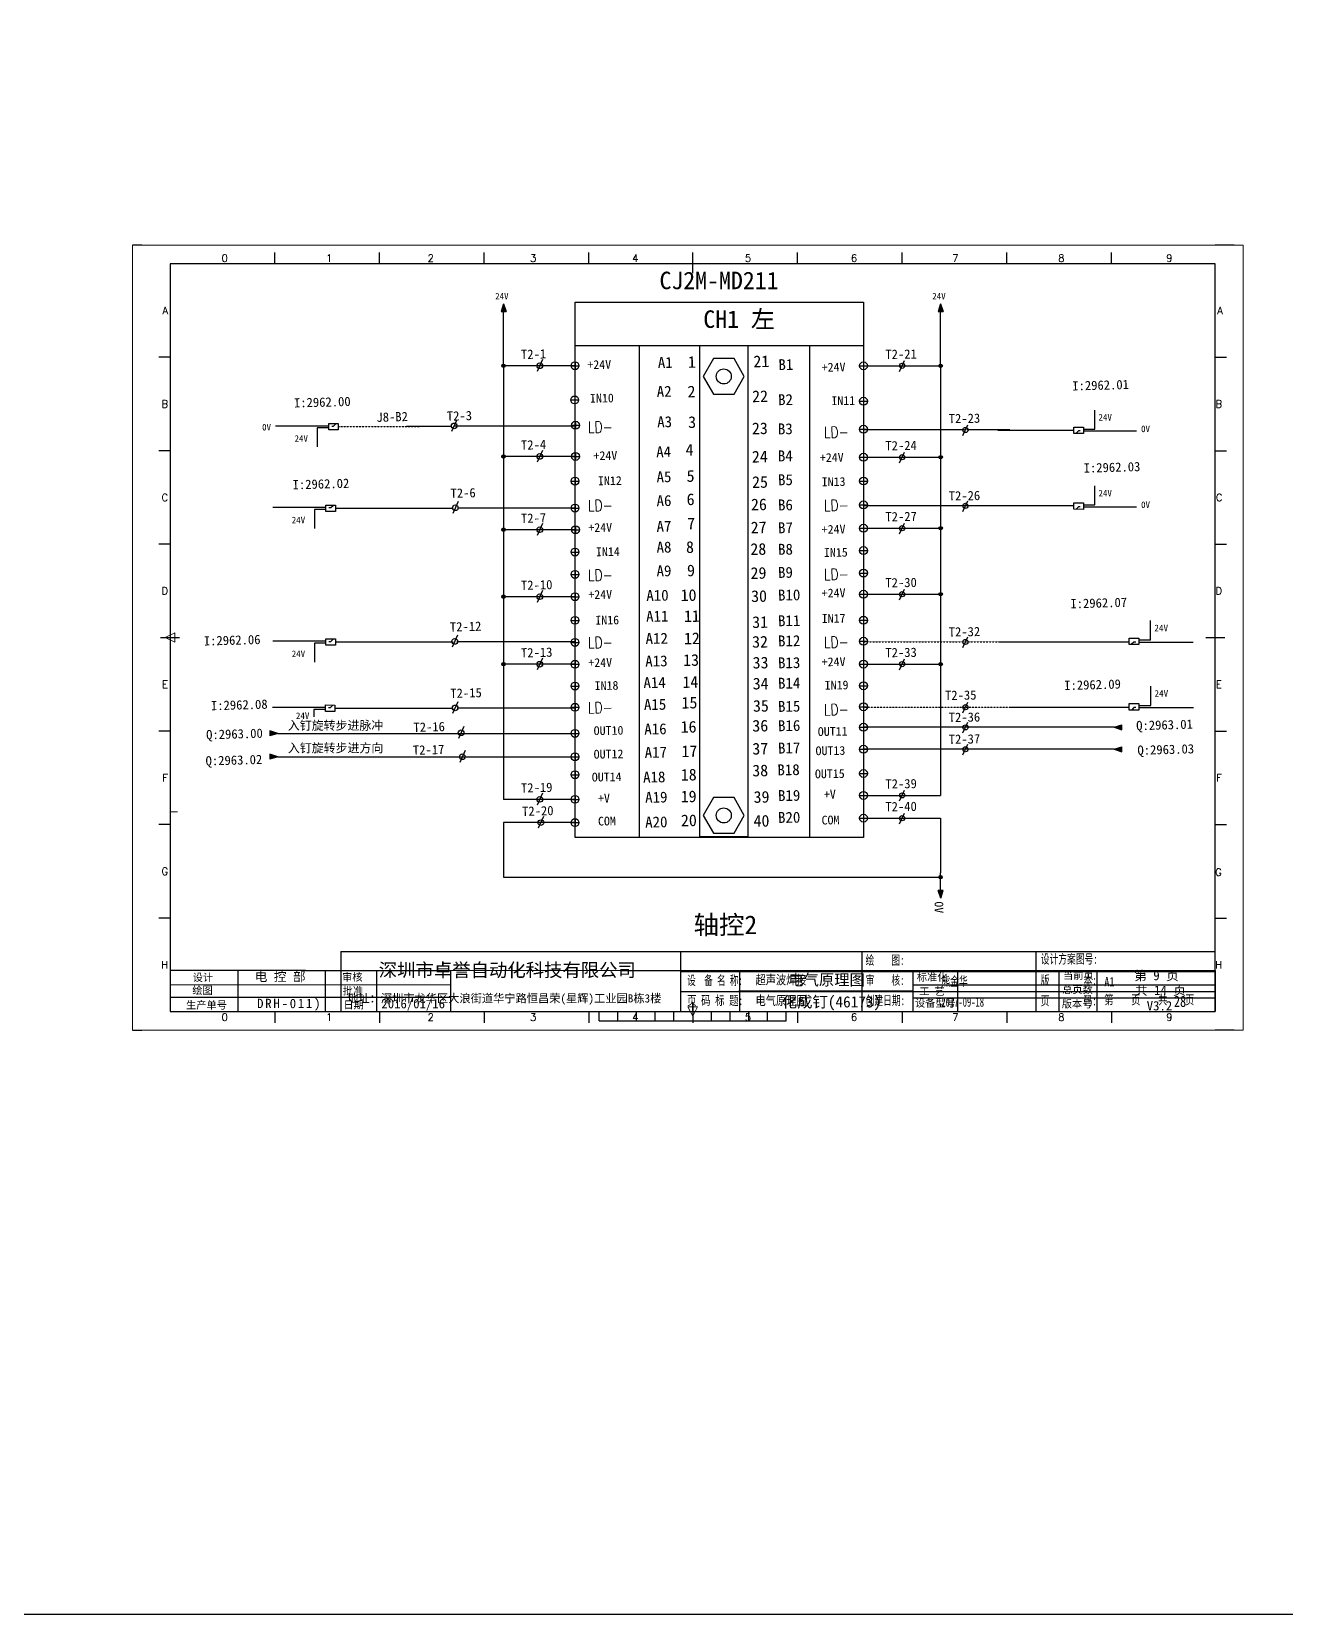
# Model space of a CAD drawing. Header units: millimetres. Extents: x 175 to 4940, y -2082 to 1907.
# Drawn here: x 3398 to 4069, y -78 to 768 of the extents above; entities that cross this region are included whole.
import ezdxf
from ezdxf.enums import TextEntityAlignment as Align
from ezdxf.lldxf.tags import DXFTag

# ---------------------------------------------------------------- set-up
doc = ezdxf.new("R2010")
doc.units = ezdxf.units.MM
doc.linetypes.add('ACANSTGL', pattern=[0.11811, 0.07874, -0.03937])
doc.layers.add('AE_BOR', color=1, linetype='Continuous')
doc.layers.add('SYMS', color=7, linetype='Continuous')
doc.styles.add('1', font='', dxfattribs={"height": 3.5})
doc.styles.get("Standard").update_dxf_attribs({"font": ''})
doc.styles.add('Standard0.67', font='', dxfattribs={"width": 0.67})
doc.styles.add('Standard_0.8', font='', dxfattribs={"width": 0.8})
doc.styles.add('WD', font='romans.shx', dxfattribs={"width": 0.8, "bigfont": 'gbcbig.shx'})
doc.styles.add('宋', font='', dxfattribs={"width": 0.7})
doc.styles.get('1').set_extended_font_data('FangSong_GB2312')
doc.styles.get('Standard').set_extended_font_data('SimSun')
doc.styles.get('Standard0.67').set_extended_font_data('FangSong_GB2312')
doc.styles.get('Standard_0.8').set_extended_font_data('FangSong_GB2312')
doc.styles.get('宋').set_extended_font_data('SimSun')
tags = doc.linetypes.add('ACAD_ISO02W100', pattern=[15, 12, -3]).pattern_tags.tags
tags[6:7] = [DXFTag(74, 4), DXFTag(75, 0), DXFTag(340, '0'), DXFTag(46, 1.0), DXFTag(50, 0.0), DXFTag(44, 0.0), DXFTag(45, 0.0)]
tags[4:5] = [DXFTag(74, 4), DXFTag(75, 0), DXFTag(340, '0'), DXFTag(46, 1.0), DXFTag(50, 0.0), DXFTag(44, 0.0), DXFTag(45, 0.0)]

# ---------------------------------------------------------------- blocks, each defined once
blk = doc.blocks.new('WDDOT')
blk.add_hatch(color=256).paths.add_polyline_path([(0.5, 0, 1), (-0.5, 0, 1)])
blk.add_circle((0, 0), 0.5)
blk = doc.blocks.new('gb_a2_a')
for p, q in [((584, 410), (25, 410)), ((25, 410), (25, 10)), ((584, 10), (584, 410)), ((297.93, 31.45), (386.43, 31.45)), ((386.43, 31.45), (524, 31.45)), ((524, 31.45), (584, 31.45)), ((297.93, 20.72), (386.43, 20.72)), ((386.43, 20.72), (524, 20.72)), ((524, 20.72), (584, 20.72)), ((25, 10), (584, 10))]:
    blk.add_line(p, q)
at = {"lineweight": 9, "ltscale": 0.1}
for p, q in [((25, 116.86), (29, 116.86)), ((263.82, 10), (263.82, 10)), ((263.82, 10), (263.82, 10))]:
    blk.add_line(p, q, dxfattribs=at)
at = {"color": 0, "ltscale": 2}
for p, q in [((116.3, 42.17), (584, 42.17)), ((297.93, 42.17), (297.93, 10)), ((395.06, 10), (395.06, 42.17)), ((488.22, 10), (488.22, 42.17)), ((524, 10), (584, 10))]:
    blk.add_line(p, q, dxfattribs=at)
at = {"color": 0}
blk.add_line((116.3, 42.17), (116.3, 10), dxfattribs=at)
at = {"layer": 'AE_BOR', "lineweight": 30}
for p, q in [((10, 420), (4.93, 420)), ((594, 420), (584, 420)), ((4.93, 0), (10, 0)), ((594, 0), (584, 0))]:
    blk.add_line(p, q, dxfattribs=at)
at = {"layer": 'AE_BOR', "color": 1, "lineweight": 15}
for p, q in [((4.93, 420), (598.93, 420)), ((4.93, 0), (4.93, 420)), ((598.93, 420), (598.93, 0)), ((22.5, 210), (27.5, 212.5)), ((27.5, 212.5), (27.5, 207.5)), ((27.5, 207.5), (22.5, 210)), ((304.5, 7.5), (302, 12.5)), ((302, 12.5), (307, 12.5)), ((307, 12.5), (304.5, 7.5)), ((598.93, 0), (4.93, 0))]:
    blk.add_line(p, q, dxfattribs=at)
at = {"layer": 'AE_BOR'}
for p, q in [((81, 410), (81, 416)), ((137, 410), (137, 416)), ((193, 410), (193, 416)), ((249, 410), (249, 416)), ((304.5, 410), (304.5, 416)), ((360.5, 410), (360.5, 416)), ((416.5, 410), (416.5, 416)), ((472.5, 410), (472.5, 416)), ((528.5, 410), (528.5, 416)), ((25, 360), (19, 360)), ((584, 360), (590, 360)), ((25, 310), (19, 310)), ((584, 310), (590, 310)), ((25, 260), (19, 260)), ((584, 260), (590, 260)), ((25, 160), (19, 160)), ((584, 160), (590, 160)), ((25, 110), (19, 110)), ((584, 110), (590, 110)), ((25, 60), (19, 60)), ((584, 60), (590, 60)), ((81, 10), (81, 4)), ((137, 10), (137, 4)), ((193, 10), (193, 4)), ((249, 10), (249, 4)), ((304.5, 10), (304.5, 4)), ((360.5, 10), (360.5, 4)), ((416.5, 10), (416.5, 4)), ((472.5, 10), (472.5, 4)), ((528.5, 10), (528.5, 4))]:
    blk.add_line(p, q, dxfattribs=at)
at = {"layer": 'AE_BOR', "color": 2, "lineweight": 30}
for p, q in [((304.5, 405), (304.5, 415)), ((20, 210), (30, 210)), ((579, 210), (589, 210)), ((254.5, 5), (254.5, 10)), ((264.5, 5), (264.5, 10)), ((274.5, 5), (274.5, 10)), ((284.5, 5), (284.5, 10)), ((294.5, 5), (294.5, 10)), ((304.5, 10), (304.5, 15)), ((304.5, 15), (304.5, 5)), ((304.5, 10), (304.5, 5)), ((314.5, 5), (314.5, 10)), ((324.5, 5), (324.5, 10)), ((334.5, 5), (334.5, 10)), ((344.5, 5), (344.5, 10)), ((354.5, 5), (354.5, 10)), ((254.5, 5), (354.5, 5))]:
    blk.add_line(p, q, dxfattribs=at)
at = {"attachment_point": 7}
for s, insert, char_height, width in [('{\\fSimSun|b0|i0|c134|p2;深圳市卓誉自动化科技有限公司}', (136.64, 27.82), 7.2, 161.3553), ('{\\fSimSun|b0|i0|c134|p2;地址：深圳市龙华区大浪街道华宁路恒昌荣(星辉)工业园B栋3楼}', (119.76, 13.67), 4.4, 175.4193)]:
    blk.add_mtext(s, dxfattribs=dict(at, insert=insert, char_height=char_height, width=width))
at = {"color": 0, "ltscale": 2, "attachment_point": 1}
for s, insert, char_height, width, style in [('{\\fSimSun|b0|i0|c134|p2;绘    图:}', (396.97, 40.01), 5, 24.0624, 'Standard0.67'), ('{\\fSimSun|b0|i0|c134|p2;设计方案图号:}', (490.63, 40.63), 5, 30.3288, 'Standard0.67'), ('{\\f@SimSun|b0|i0|c134|p2; }', (525.11, 39.75), 5, 67.8155, 'Standard_0.8'), ('{\\fSimSun|b0|i0|c134|p2;\\W0.66;设  备 名 称:}', (301.54, 29.18), 5, 30.2468, 'Standard0.67'), ('{\\fSimSun|b0|i0|c134|p2;超声波焊接}', (338.11, 29.51), 5, 67.8155, 'Standard_0.8'), ('{\\fSimSun|b0|i0|c134|p2;审    核:}', (396.97, 29.29), 5, 24.0624, 'Standard0.67'), ('{\\fSimSun|b0|i0|c134|p2;熊金华}', (437.52, 28.71), 5, 24.0624, 'Standard0.67'), ('{\\fSimSun|b0|i0|c134|p2;版        本:}', (490.63, 29.29), 5, 33.6996, 'Standard0.67'), ('{\\fSimSun|b0|i0|c134|p2;A1}', (524.63, 28.4), 5, 11.9435, 'Standard_0.8'), ('{\\fSimSun|b0|i0|c134|p2;\\W0.72;页 码 标 题:}', (301.54, 18.44), 5, 30.2468, 'Standard0.67'), ('{\\fSimSun|b0|i0|c134|p2;电气原理图}', (338.11, 18.41), 5, 67.8155, 'Standard_0.8'), ('{\\fSimSun|b0|i0|c134|p2;创建日期:}', (396.97, 18.47), 5, 24.0624, 'Standard0.67'), ('{\\fSimSun|b0|i0|c134|p2;2017-09-18}', (437.52, 17.59), 5, 24.0624, 'Standard0.67'), ('{\\fSimSun|b0|i0|c134|p2;页        码:}', (490.63, 18.31), 5, 31.4516, 'Standard0.67'), ('第    页    共    页', (524.62, 18.8), 5, 67.8155, '宋'), ('{\\fSimSun|b0|i0|c134|p2;28}', (561.87, 18.43), 6, 21.5851, 'Standard_0.8')]:
    blk.add_mtext(s, dxfattribs=dict(at, insert=insert, char_height=char_height, width=width, style=style))
at = {"layer": 'AE_BOR', "style": 'WD'}
for s, p in [('0', (54.27, 411)), ('1', (110.12, 411)), ('2', (164.42, 411)), ('3', (219.22, 411)), ('4', (273.82, 411)), ('5', (334.12, 411)), ('6', (390.81, 411)), ('7', (445.01, 411)), ('8', (501.67, 411)), ('9', (559.4, 411)), ('0', (54.27, 5)), ('1', (110.12, 5)), ('2', (164.42, 5)), ('3', (219.22, 5)), ('4', (273.82, 5)), ('5', (334.12, 5)), ('6', (390.81, 5)), ('7', (445.01, 5)), ('8', (501.67, 5)), ('9', (559.4, 5))]:
    blk.add_text(s, height=4, dxfattribs=at).set_placement(p, align=Align.CENTER)
for s, p in [('A', (24, 385)), ('A', (588.05, 385)), ('B', (24, 335)), ('B', (587.67, 335)), ('C', (24, 285)), ('C', (587.86, 285)), ('D', (24, 235)), ('D', (587.67, 235)), ('E', (24, 185)), ('E', (587.48, 185)), ('F', (24, 135)), ('F', (587.48, 135)), ('F', (587.48, 135)), ('G', (24, 85)), ('G', (587.48, 84.56)), ('H', (24, 35)), ('H', (587.67, 35))]:
    blk.add_text(s, height=4, dxfattribs=at).set_placement(p, align=Align.MIDDLE_RIGHT)

msp = doc.modelspace()

# ---------------------------------------------------------------- hatches: boundary and pattern name
for points in [[(3650.682, 622.717), (3652.008, 618.578), (3649.355, 618.578)], [(3884.435, 622.717), (3885.761, 618.578), (3883.109, 618.578)], [(3529.93, 392.953), (3525.791, 391.626), (3525.791, 394.279)], [(3977.15, 396.234), (3981.289, 397.561), (3981.289, 394.908)], [(3529.93, 380.447), (3525.791, 379.121), (3525.791, 381.774)], [(3977.15, 384.476), (3981.289, 385.802), (3981.289, 383.149)], [(3884.508, 304.763), (3883.182, 308.902), (3885.834, 308.902)]]:
    msp.add_hatch(color=256).paths.add_polyline_path(points)
h = msp.add_hatch(color=256)
edge = h.paths.add_edge_path()
edge.add_arc((3650.682, 589.607), 0.92, 0, 360)
h = msp.add_hatch(color=256)
edge = h.paths.add_edge_path()
edge.add_arc((3884.435, 589.593), 0.92, 0, 360)
h = msp.add_hatch(color=256)
edge = h.paths.add_edge_path()
edge.add_arc((3650.682, 541.091), 0.92, 0, 360)
h = msp.add_hatch(color=256)
edge = h.paths.add_edge_path()
edge.add_arc((3884.435, 540.677), 0.92, 0, 360)
h = msp.add_hatch(color=256)
edge = h.paths.add_edge_path()
edge.add_arc((3650.682, 501.918), 0.92, 0, 360)
h = msp.add_hatch(color=256)
edge = h.paths.add_edge_path()
edge.add_arc((3884.435, 502.707), 0.92, 0, 360)
h = msp.add_hatch(color=256)
edge = h.paths.add_edge_path()
edge.add_arc((3650.682, 466.069), 0.92, 0, 360)
h = msp.add_hatch(color=256)
edge = h.paths.add_edge_path()
edge.add_arc((3884.435, 467.391), 0.92, 0, 360)
h = msp.add_hatch(color=256)
edge = h.paths.add_edge_path()
edge.add_arc((3650.682, 429.968), 0.92, 0, 360)
h = msp.add_hatch(color=256)
edge = h.paths.add_edge_path()
edge.add_arc((3884.435, 430.016), 0.92, 0, 360)
h = msp.add_hatch(color=256)
edge = h.paths.add_edge_path()
edge.add_arc((3884.416, 316.057), 0.92, 0, 360)

# ---------------------------------------------------------------- linework, layer by layer
for p, q in [((3650.682, 622.717), (3649.355, 618.578)), ((3649.355, 618.578), (3652.008, 618.578)), ((3650.682, 622.717), (3652.008, 618.578)), ((3650.682, 589.593), (3650.682, 618.578)), ((3884.435, 622.717), (3883.109, 618.578)), ((3883.109, 618.578), (3885.761, 618.578)), ((3884.435, 622.717), (3885.761, 618.578)), ((3884.435, 589.593), (3884.435, 618.578)), ((3671.491, 592.871), (3668.666, 586.549)), ((3688.908, 600.363), (3843.172, 600.363)), ((3689.424, 589.593), (3650.682, 589.593)), ((3650.682, 589.593), (3650.682, 541.091)), ((3862.45, 586.606), (3865.107, 592.355)), ((3884.435, 589.593), (3884.435, 540.677)), ((3625.741, 560.724), (3622.916, 554.401)), ((3557.196, 557.369), (3528.815, 557.369)), ((3557.191, 555.317), (3557.2, 558.712)), ((3562.277, 555.304), (3557.191, 555.317)), ((3557.2, 558.712), (3562.286, 558.698)), ((3562.286, 558.698), (3562.277, 555.304)), ((3598.802, 557.216), (3623.041, 557.216)), ((3896.347, 552.251), (3899.004, 558)), ((3955.678, 553.411), (3955.687, 556.806)), ((3960.764, 553.398), (3955.678, 553.411)), ((3955.687, 556.806), (3960.773, 556.793)), ((3960.773, 556.793), (3960.764, 553.398)), ((3960.768, 554.746), (3989.149, 554.746)), ((3671.491, 544.369), (3668.666, 538.047)), ((3862.45, 537.696), (3865.107, 543.445)), ((3689.166, 541.091), (3650.682, 541.091)), ((3650.682, 541.091), (3650.682, 357.691)), ((3843.172, 540.677), (3884.435, 540.677)), ((3884.435, 540.677), (3884.435, 359.792)), ((3626.376, 516.924), (3623.551, 510.602)), ((3896.347, 511.661), (3899.004, 517.409)), ((3555.699, 513.756), (3527.319, 513.756)), ((3555.694, 511.704), (3555.703, 515.099)), ((3560.78, 511.691), (3555.694, 511.704)), ((3555.703, 515.099), (3560.789, 515.086)), ((3560.789, 515.086), (3560.78, 511.691)), ((3599.437, 513.416), (3623.79, 513.416)), ((3955.678, 512.821), (3955.687, 516.216)), ((3960.764, 512.808), (3955.678, 512.821)), ((3955.687, 516.216), (3960.773, 516.202)), ((3960.773, 516.202), (3960.764, 512.808)), ((3960.768, 514.155), (3989.149, 514.155)), ((3671.491, 505.196), (3668.666, 498.873)), ((3862.475, 499.726), (3865.132, 505.474)), ((3671.491, 469.348), (3668.666, 463.025)), ((3862.45, 464.41), (3865.107, 470.159)), ((3555.699, 442.216), (3527.319, 442.216)), ((3555.694, 440.165), (3555.703, 443.56)), ((3555.703, 443.56), (3560.789, 443.546)), ((3560.789, 443.546), (3560.78, 440.151)), ((3599.091, 441.923), (3623.714, 441.923)), ((3626.031, 445.43), (3623.206, 439.108)), ((3896.347, 438.896), (3899.004, 444.644)), ((3985.224, 440.465), (3985.234, 443.947)), ((3990.441, 440.451), (3985.224, 440.465)), ((3985.234, 443.947), (3990.451, 443.933)), ((3990.451, 443.933), (3990.441, 440.451)), ((3990.445, 441.834), (4019.553, 441.834)), ((3560.78, 440.151), (3555.694, 440.165)), ((3671.491, 433.246), (3668.666, 426.924)), ((3862.45, 427.035), (3865.107, 432.784)), ((3555.441, 406.811), (3527.06, 406.811)), ((3555.436, 404.76), (3555.445, 408.155)), ((3555.445, 408.155), (3560.531, 408.141)), ((3560.531, 408.141), (3560.522, 404.746)), ((3560.527, 406.444), (3603.425, 406.405)), ((3599.109, 406.387), (3623.724, 406.387)), ((3626.269, 409.895), (3623.444, 403.572)), ((3896.347, 403.968), (3899.004, 409.716)), ((3985.277, 405.46), (3985.287, 408.942)), ((3985.287, 408.942), (3990.504, 408.928)), ((3990.504, 408.928), (3990.494, 405.446)), ((3990.498, 406.828), (4019.606, 406.828)), ((3560.522, 404.746), (3555.436, 404.76)), ((3896.347, 393.188), (3899.004, 398.936)), ((3990.494, 405.446), (3985.277, 405.46)), ((3529.93, 392.953), (3525.791, 394.279)), ((3525.791, 394.279), (3525.791, 391.626)), ((3529.93, 392.953), (3525.791, 391.626)), ((3529.93, 392.953), (3688.908, 392.953)), ((3629.443, 396.566), (3626.618, 390.244)), ((3977.15, 396.234), (3843.172, 396.234)), ((3977.15, 396.234), (3981.289, 397.561)), ((3977.15, 396.234), (3981.289, 394.908)), ((3981.289, 394.908), (3981.289, 397.561)), ((3529.93, 380.447), (3525.791, 381.774)), ((3525.791, 381.774), (3525.791, 379.121)), ((3630.084, 383.75), (3627.26, 377.428)), ((3977.15, 384.476), (3843.172, 384.476)), ((3896.347, 381.484), (3899.004, 387.232)), ((3977.15, 384.476), (3981.289, 385.802)), ((3977.15, 384.476), (3981.289, 383.149)), ((3981.289, 383.149), (3981.289, 385.802)), ((3529.93, 380.447), (3525.791, 379.121)), ((3529.93, 380.447), (3688.908, 380.447)), ((3688.908, 357.691), (3650.682, 357.691)), ((3671.491, 360.969), (3668.666, 354.646)), ((3843.198, 359.792), (3884.435, 359.792)), ((3862.463, 356.811), (3865.12, 362.56)), ((3672.086, 348.505), (3669.261, 342.182)), ((3843.172, 347.612), (3884.435, 347.612)), ((3862.45, 344.631), (3865.107, 350.38)), ((3884.435, 347.612), (3884.435, 318.361)), ((3884.435, 347.612), (3884.435, 347.612)), ((3688.908, 345.226), (3650.682, 345.226)), ((3650.682, 345.226), (3650.682, 315.975)), ((3650.682, 315.975), (3884.435, 315.975)), ((3884.435, 308.902), (3884.435, 318.361)), ((3884.508, 304.763), (3883.182, 308.902)), ((3885.834, 308.902), (3883.182, 308.902)), ((3884.508, 304.763), (3885.834, 308.902)), ((3544.759, 266.186), (3472.328, 266.186)), ((3472.328, 266.186), (3472.328, 244.189)), ((3508.601, 266.186), (3508.601, 244.189)), ((3544.759, 266.186), (3622.37, 266.186)), ((3555.363, 266.186), (3555.363, 244.189)), ((3582.809, 266.186), (3582.809, 244.186)), ((3622.37, 266.186), (3622.37, 244.189)), ((3713.861, 266.186), (3833.761, 266.186)), ((3776.926, 266.186), (3776.926, 244.189)), ((3833.761, 266.186), (3971.332, 266.186)), ((3869.555, 266.186), (3869.555, 244.189)), ((3971.332, 266.186), (4031.328, 266.186)), ((3833.761, 255.186), (3869.525, 255.186)), ((3472.328, 244.189), (4031.328, 244.189))]:
    msp.add_line(p, q)
at = {"lineweight": -3}
for p, q in [((3723.355, 337.327), (3723.355, 600.363)), ((3814.398, 337.327), (3814.398, 600.363)), ((3686.788, 589.593), (3691.028, 589.593)), ((3688.908, 591.713), (3688.908, 587.473)), ((3841.052, 589.58), (3845.292, 589.58)), ((3843.172, 591.7), (3843.172, 587.46)), ((3843.172, 589.58), (3884.435, 589.593)), ((3686.609, 571.306), (3690.849, 571.306)), ((3688.729, 573.426), (3688.729, 569.186)), ((3841.052, 570.652), (3845.292, 570.652)), ((3843.172, 572.772), (3843.172, 568.532)), ((3689.166, 559.913), (3689.166, 555.673)), ((3624.303, 557.446), (3688.729, 557.446)), ((3687.046, 557.793), (3691.286, 557.793)), ((3841.052, 555.654), (3845.292, 555.654)), ((3843.172, 557.774), (3843.172, 553.534)), ((3843.172, 555.482), (3897.14, 555.482)), ((3689.166, 543.211), (3689.166, 538.971)), ((3843.172, 542.797), (3843.172, 538.557)), ((3687.046, 541.091), (3691.286, 541.091)), ((3841.052, 540.677), (3845.292, 540.677)), ((3686.788, 527.896), (3691.028, 527.896)), ((3688.908, 530.016), (3688.908, 525.776)), ((3841.052, 527.962), (3845.292, 527.962)), ((3843.172, 530.082), (3843.172, 525.842)), ((3843.172, 517.285), (3843.172, 513.045)), ((3560.78, 513.434), (3608.121, 513.434)), ((3626.37, 513.646), (3688.961, 513.646)), ((3686.788, 513.469), (3691.028, 513.469)), ((3688.908, 515.589), (3688.908, 511.349)), ((3841.052, 515.165), (3845.292, 515.165)), ((3843.172, 514.892), (3897.14, 514.892)), ((3688.908, 501.918), (3650.682, 501.918)), ((3687.046, 501.918), (3691.286, 501.918)), ((3689.166, 504.038), (3689.166, 499.798)), ((3841.052, 502.707), (3845.292, 502.707)), ((3843.172, 504.827), (3843.172, 500.586)), ((3843.172, 502.707), (3884.435, 502.707)), ((3688.908, 492.069), (3688.908, 487.829)), ((3843.172, 492.854), (3843.172, 488.614)), ((3686.788, 489.949), (3691.028, 489.949)), ((3841.052, 490.734), (3845.292, 490.734)), ((3686.788, 478.019), (3691.028, 478.019)), ((3688.908, 480.139), (3688.908, 475.899)), ((3841.052, 478.737), (3845.292, 478.737)), ((3843.172, 480.857), (3843.172, 476.617)), ((3688.908, 466.069), (3650.682, 466.069)), ((3686.788, 466.069), (3691.028, 466.069)), ((3688.908, 468.19), (3688.908, 463.949)), ((3841.052, 467.391), (3845.292, 467.391)), ((3843.172, 469.511), (3843.172, 465.271)), ((3843.172, 467.391), (3884.435, 467.391)), ((3686.788, 453.435), (3691.028, 453.435)), ((3688.908, 455.555), (3688.908, 451.315)), ((3841.052, 453.453), (3845.292, 453.453)), ((3843.172, 455.573), (3843.172, 451.333)), ((3560.785, 441.894), (3606.417, 441.894)), ((3625.722, 442.152), (3688.908, 442.152)), ((3686.788, 441.637), (3691.028, 441.637)), ((3688.908, 443.757), (3688.908, 439.517)), ((3841.052, 442.252), (3845.292, 442.252)), ((3843.172, 444.372), (3843.172, 440.132)), ((3688.908, 432.088), (3688.908, 427.848)), ((3843.172, 432.136), (3843.172, 427.896)), ((3688.908, 429.968), (3650.682, 429.968)), ((3686.788, 429.968), (3691.028, 429.968)), ((3841.052, 430.016), (3845.292, 430.016)), ((3843.172, 430.016), (3884.435, 430.016)), ((3686.788, 418.299), (3691.028, 418.299)), ((3688.908, 420.419), (3688.908, 416.179)), ((3841.052, 418.448), (3845.292, 418.448)), ((3843.172, 420.568), (3843.172, 416.328)), ((3625.916, 406.617), (3688.908, 406.617)), ((3686.788, 406.945), (3691.028, 406.945)), ((3688.908, 409.065), (3688.908, 404.825)), ((3841.052, 407.227), (3845.292, 407.227)), ((3843.172, 409.347), (3843.172, 405.107)), ((3843.172, 398.354), (3843.172, 394.114)), ((3686.788, 392.953), (3691.028, 392.953)), ((3688.908, 395.073), (3688.908, 390.832)), ((3841.052, 396.234), (3845.292, 396.234)), ((3688.908, 382.567), (3688.908, 378.327)), ((3841.052, 384.476), (3845.292, 384.476)), ((3843.172, 386.596), (3843.172, 382.356)), ((3686.788, 380.447), (3691.028, 380.447)), ((3688.908, 372.978), (3688.908, 368.738)), ((3843.172, 373.639), (3843.172, 369.399)), ((3686.788, 370.858), (3691.028, 370.858)), ((3841.052, 371.519), (3845.292, 371.519)), ((3686.788, 357.691), (3691.028, 357.691)), ((3688.908, 359.811), (3688.908, 355.571)), ((3841.052, 359.792), (3845.292, 359.792)), ((3843.172, 361.912), (3843.172, 357.672)), ((3688.908, 347.346), (3688.908, 343.106)), ((3841.052, 347.612), (3845.292, 347.612)), ((3843.172, 349.732), (3843.172, 345.492)), ((3686.788, 345.226), (3691.028, 345.226))]:
    msp.add_line(p, q, dxfattribs=at)
at = {"linetype": 'ACAD_ISO02W100'}
for p, q in [((3966.881, 555.746), (3966.908, 565.929)), ((3551.083, 556.364), (3551.056, 546.18)), ((3557.193, 556.348), (3551.083, 556.364)), ((3558.845, 557.364), (3559.828, 557.362)), ((3559.828, 557.362), (3560.989, 558.56)), ((3958.137, 554.748), (3956.975, 553.55)), ((3959.119, 554.746), (3958.137, 554.748)), ((3960.771, 555.762), (3966.881, 555.746)), ((3966.881, 515.156), (3966.908, 525.339)), ((3549.586, 512.751), (3549.559, 502.568)), ((3555.697, 512.735), (3549.586, 512.751)), ((3557.348, 513.706), (3558.331, 513.703)), ((3558.331, 513.703), (3559.492, 514.901)), ((3958.137, 514.158), (3956.975, 512.96)), ((3959.119, 514.155), (3958.137, 514.158)), ((3960.771, 515.172), (3966.881, 515.156)), ((3996.715, 442.859), (3996.743, 453.304)), ((3549.586, 441.211), (3549.559, 431.028)), ((3555.697, 441.195), (3549.586, 441.211)), ((3557.348, 442.166), (3558.331, 442.163)), ((3558.331, 442.163), (3559.492, 443.361)), ((3987.746, 441.836), (3986.555, 440.607)), ((3988.754, 441.834), (3987.746, 441.836)), ((3996.768, 407.854), (3996.796, 418.299)), ((3557.09, 406.761), (3558.073, 406.758)), ((3558.073, 406.758), (3559.234, 407.957)), ((3987.799, 406.831), (3986.608, 405.602)), ((3988.807, 406.828), (3987.799, 406.831)), ((3990.501, 407.871), (3996.768, 407.854)), ((3555.438, 405.79), (3549.328, 405.807))]:
    msp.add_line(p, q, dxfattribs=at)
at = {"linetype": 'ACANSTGL'}
for p, q in [((3562.277, 557.147), (3605.678, 557.147)), ((3843.172, 441.973), (3923.468, 441.973)), ((3843.688, 406.968), (3924.278, 406.968))]:
    msp.add_line(p, q, dxfattribs=at)
at = {"lineweight": -3, "ltscale": 0.5}
for p, q in [((3921.422, 555.252), (3898.523, 555.252)), ((3915.021, 555.19), (3955.731, 555.19)), ((3896.89, 514.853), (3955.658, 514.853)), ((3916.027, 442.015), (3985.153, 442.015)), ((3996.716, 442.784), (3990.463, 442.784)), ((3921.635, 406.998), (3985.433, 406.998)), ((3549.328, 405.807), (3549.328, 401.833))]:
    msp.add_line(p, q, dxfattribs=at)
at = {"lineweight": 9, "ltscale": 0.1}
for p, q in [((3622.37, 266.186), (3713.861, 266.186)), ((3776.558, 255.186), (3833.761, 255.186))]:
    msp.add_line(p, q, dxfattribs=at)
at = {"color": 0, "ltscale": 2}
for p, q in [((3893.443, 266.186), (3893.443, 244.189)), ((3968.025, 266.186), (3968.025, 244.189)), ((3472.328, 258.503), (3622.37, 258.563)), ((3869.637, 258.431), (4031.328, 258.494)), ((3472.328, 251.805), (3622.37, 251.805)), ((3869.525, 251.466), (4031.328, 251.466))]:
    msp.add_line(p, q, dxfattribs=at)
at = {"color": 0}
for p, q in [((3947.611, 266.186), (3947.611, 244.189)), ((4031.328, 266.186), (4031.328, 244.189))]:
    msp.add_line(p, q, dxfattribs=at)
for points in [[(2689.212, 1907.276), (4939.856, 1907.276), (4939.856, -78.254), (2689.212, -78.254)], [(3688.908, 623.583), (3843.172, 623.583), (3843.172, 337.327), (3688.908, 337.327)], [(3755.621, 600.363), (3781.307, 600.363), (3781.307, 337.695), (3755.621, 337.695)], [(3762.959, 593.429), (3757.462, 583.908), (3762.959, 574.388), (3773.952, 574.388), (3779.449, 583.908), (3773.952, 593.429)], [(3762.959, 358.605), (3757.462, 349.084), (3762.959, 339.564), (3773.952, 339.564), (3779.449, 349.084), (3773.952, 358.605)]]:
    msp.add_lwpolyline(points, close=True)
for centre, radius in [((3650.682, 589.607), 0.92), ((3768.455, 583.908), 4.017), ((3884.435, 589.593), 0.92), ((3650.682, 541.091), 0.92), ((3884.435, 540.677), 0.92), ((3650.682, 501.918), 0.92), ((3884.435, 502.707), 0.92), ((3650.682, 466.069), 0.92), ((3884.435, 467.391), 0.92), ((3650.682, 429.968), 0.92), ((3884.435, 430.016), 0.92), ((3768.455, 349.084), 4.017), ((3884.416, 316.057), 0.92)]:
    msp.add_circle(centre, radius)
at = {"color": 6}
for centre, radius in [((3670.053, 589.593), 1.513), ((3863.804, 589.587), 1.384), ((3624.303, 557.446), 1.513), ((3897.701, 555.232), 1.384), ((3670.053, 541.091), 1.513), ((3863.804, 540.677), 1.384), ((3624.938, 513.646), 1.513), ((3897.701, 514.642), 1.384), ((3670.053, 501.918), 1.513), ((3863.828, 502.707), 1.384), ((3670.053, 466.069), 1.513), ((3863.804, 467.391), 1.384), ((3624.593, 442.152), 1.513), ((3897.701, 441.877), 1.384), ((3670.053, 429.968), 1.513), ((3863.804, 430.016), 1.384), ((3624.831, 406.617), 1.513), ((3897.701, 406.949), 1.384), ((3628.005, 393.288), 1.513), ((3897.701, 396.169), 1.384), ((3628.646, 380.472), 1.513), ((3897.701, 384.465), 1.384), ((3670.053, 357.691), 1.513), ((3863.817, 359.792), 1.384), ((3863.804, 347.612), 1.384), ((3670.648, 345.226), 1.513)]:
    msp.add_circle(centre, radius, dxfattribs=at)
at = {"lineweight": -3}
for centre in [(3688.908, 589.593), (3843.172, 589.58), (3688.729, 571.306), (3843.172, 570.652), (3689.166, 557.793), (3843.172, 555.654), (3689.166, 541.091), (3843.172, 540.677), (3688.908, 527.896), (3843.172, 527.962), (3843.172, 515.165), (3688.908, 513.469), (3689.166, 501.918), (3843.172, 502.707), (3688.908, 489.949), (3843.172, 490.734), (3688.908, 478.019), (3843.172, 478.737), (3688.908, 466.069), (3843.172, 467.391), (3688.908, 453.435), (3843.172, 453.453), (3688.908, 441.637), (3843.172, 442.252), (3688.908, 429.968), (3843.172, 430.016), (3688.908, 418.299), (3843.172, 418.448), (3688.908, 406.945), (3843.172, 407.227), (3843.172, 396.234), (3688.908, 392.953), (3688.908, 380.447), (3843.172, 384.476), (3688.908, 370.858), (3843.172, 371.519), (3688.908, 357.691), (3843.172, 359.792), (3688.908, 345.226), (3843.172, 347.612)]:
    msp.add_circle(centre, 2.12, dxfattribs=at)

# ---------------------------------------------------------------- block references
msp.add_blockref('gb_a2_a', (3447.328, 234.189))
at = {"layer": 'SYMS', "color": 0, "lineweight": -3, "xscale": 1.170000000000073, "yscale": 1.170000000000073, "zscale": 1.170000000000073}
msp.add_blockref('WDDOT', (3650.682, 589.607), dxfattribs=at)
at = {"layer": 'SYMS', "lineweight": -3, "xscale": 1.170000000000073, "yscale": 1.170000000000073, "zscale": 1.170000000000073}
msp.add_blockref('WDDOT', (3650.682, 589.607), dxfattribs=at)

# ---------------------------------------------------------------- texts
at = {"attachment_point": 1}
for s, insert, char_height, width in [('{\\fFangSong|b0|i0|c134|p49;CJ2M-MD211}', (3734.086, 639.917), 9.36, 109.25421), ('24V', (3646.196, 628.585), 3.51, 10.61183), ('24V', (3879.949, 628.585), 3.51, 10.61183), ('{\\fFangSong|b0|i0|c134|p49;CH1 左}', (3757.531, 619.223), 9.36, 109.25421), ('24V', (3968.84, 563.811), 3.51, 12.78336), ('0V', (3521.568, 558.5), 3.51, 12.78336), ('24V', (3538.928, 552.453), 3.51, 12.78336), ('0V', (3991.613, 557.603), 3.51, 12.78336), ('24V', (3968.84, 523.22), 3.51, 12.78336), ('0V', (3991.613, 517.013), 3.51, 12.78336), ('24V', (3537.431, 508.84), 3.51, 12.78336), ('24V', (3998.723, 451.131), 3.6, 13.11114), ('24V', (3537.431, 437.3), 3.51, 12.78336), ('24V', (3998.776, 416.126), 3.6, 13.11114), ('入钉旋转步进脉冲', (3535.318, 399.538), 4.68, 62.39621), ('24V', (3539.684, 404.139), 3.51, 12.78336), ('入钉旋转步进方向', (3535.329, 387.461), 4.68, 60.16253), ('{\\fFangSong|b0|i0|c134|p49;轴控2}', (3752.293, 295.565), 9.984, 116.53782), ('第 9 页', (3987.945, 265.912), 5, 38.16351), ('共 14 页', (3988.355, 258.076), 5, 40.49244), ('{\\fNSimSun|b0|i0|c134|p49;\\T1.28;DRH-011)}', (3518.918, 251.007), 5, 54.87178), ('V3.2', (3994.643, 249.787), 5, 40.49244)]:
    msp.add_mtext(s, dxfattribs=dict(at, insert=insert, char_height=char_height, width=width))
at = {"attachment_point": 1, "rotation": 0.912113}
for s, insert, char_height, width, style in [('+24V', (3695.464, 592.484), 4.68, 10.94597, '1'), ('{\\fSimSun|b0|i0|c134|p2;A1}', (3733.146, 594.242), 5.85, 10.94597, '1'), ('{\\fSimSun|b0|i0|c134|p2;1}', (3749.245, 594.741), 6.24, 11.6757, '1'), ('{\\fSimSun|b0|i0|c134|p2;21}', (3784.246, 595.039), 6.24, 11.6757, '1'), ('{\\fFangSong|b0|i0|c134|p49;B1}', (3797.621, 593.114), 5.85, 10.94597, '1'), ('+24V', (3820.786, 591.115), 4.68, 10.94597, '1'), ('{\\fSimSun|b0|i0|c134|p2;A2}', (3732.569, 578.782), 5.85, 10.94597, '1'), ('{\\fSimSun|b0|i0|c134|p2;2}', (3749.017, 578.904), 6.24, 11.6757, '1'), ('{\\fSimSun|b0|i0|c134|p2;22}', (3783.567, 576.346), 6.24, 11.6757, '1'), ('IN10', (3696.876, 574.547), 4.68, 10.94597, '1'), ('{\\fSimSun|b0|i0|c134|p2;B2}', (3797.445, 574.356), 5.85, 10.94597, '1'), ('IN11', (3825.982, 573.201), 4.68, 10.94597, '1'), ('{\\Ftxt,gbcbig|c0;LD-}', (3695.813, 559.71), 6, 10.94597, 'Standard_0.8'), ('{\\fFangSong|b0|i0|c134|p49;A3}', (3732.811, 562.51), 5.85, 10.94597, '1'), ('{\\fSimSun|b0|i0|c134|p2;3}', (3749.367, 562.564), 6.24, 11.6757, '1'), ('{\\fSimSun|b0|i0|c134|p2;23}', (3783.466, 559.19), 6.24, 11.6757, '1'), ('{\\fFangSong|b0|i0|c134|p49;B3}', (3797.351, 558.728), 5.85, 10.94597, '1'), ('{\\Ftxt,gbcbig|c134;LD-}', (3821.985, 556.955), 6, 10.94597, 'Standard_0.8'), ('+24V', (3698.741, 543.793), 4.68, 10.94597, '1'), ('{\\fFangSong|b0|i0|c134|p49;A4}', (3732.296, 546.476), 5.85, 10.94597, '1'), ('{\\fSimSun|b0|i0|c134|p2;4}', (3748, 547.772), 6.24, 11.6757, '1'), ('{\\fSimSun|b0|i0|c134|p2;24}', (3783.452, 544.057), 6.24, 11.6757, '1'), ('{\\fSimSun|b0|i0|c134|p2;B4}', (3797.338, 544.291), 5.85, 10.94597, '1'), ('+24V', (3819.8, 542.798), 4.68, 10.94597, '1'), ('{\\fSimSun|b0|i0|c134|p2;5}', (3748.539, 533.733), 6.24, 11.6757, '1'), ('IN12', (3701.14, 530.374), 4.68, 10.94597, '1'), ('{\\fFangSong|b0|i0|c134|p49;A5}', (3732.462, 533.083), 5.85, 10.94597, '1'), ('{\\fSimSun|b0|i0|c134|p2;25}', (3783.54, 530.469), 6.24, 11.6757, '1'), ('{\\fSimSun|b0|i0|c134|p2;B5}', (3797.42, 531.496), 5.85, 10.94597, '1'), ('IN13', (3820.786, 529.839), 4.68, 10.94597, '1'), ('{\\Ftxt,gbcbig|c0;LD-}', (3695.813, 517.74), 6, 10.94597, 'Standard_0.8'), ('{\\fFangSong|b0|i0|c134|p49;A6}', (3732.462, 520.343), 5.85, 10.94597, '1'), ('{\\fSimSun|b0|i0|c134|p2;6}', (3748.539, 521.283), 6.24, 11.6757, '1'), ('{\\fSimSun|b0|i0|c134|p2;26}', (3782.969, 518.498), 6.24, 11.6757, '1'), ('{\\fSimSun|b0|i0|c134|p2;B6}', (3797.42, 518.061), 5.85, 10.94597, '1'), ('{\\Ftxt,gbcbig|c134;LD-}', (3821.985, 517.855), 6, 10.94597, 'Standard_0.8'), ('{\\fSimSun|b0|i0|c134|p2;7}', (3748.823, 508.298), 6.24, 11.6757, '1'), ('+24V', (3695.98, 505.346), 4.68, 10.94597, '1'), ('{\\fFangSong|b0|i0|c134|p49;A7}', (3732.462, 506.603), 5.85, 10.94597, '1'), ('{\\fSimSun|b0|i0|c134|p2;27}', (3782.802, 506.204), 6.24, 11.6757, '1'), ('{\\fSimSun|b0|i0|c134|p2;B7}', (3797.42, 505.826), 5.85, 10.94597, '1'), ('+24V', (3820.786, 504.389), 4.68, 10.94597, '1'), ('IN14', (3700.074, 492.403), 4.68, 10.94597, '1'), ('{\\fFangSong|b0|i0|c134|p49;A8}', (3732.462, 495.47), 5.85, 10.94597, '1'), ('{\\fSimSun|b0|i0|c134|p2;8}', (3748.212, 495.712), 6.24, 11.6757, '1'), ('{\\fSimSun|b0|i0|c134|p2;28}', (3782.642, 494.638), 6.24, 11.6757, '1'), ('{\\fSimSun|b0|i0|c134|p2;B8}', (3797.42, 494.341), 5.85, 10.94597, '1'), ('IN15', (3821.985, 492.014), 4.68, 10.94597, '1'), ('{\\fFangSong|b0|i0|c134|p49;A9}', (3732.462, 482.785), 5.85, 10.94597, '1'), ('{\\fSimSun|b0|i0|c134|p2;9}', (3748.761, 483.219), 6.24, 11.6757, '1'), ('{\\Ftxt,gbcbig|c0;LD-}', (3695.813, 480.52), 6, 10.94597, 'Standard_0.8'), ('{\\fSimSun|b0|i0|c134|p2;29}', (3782.74, 481.815), 6.24, 11.6757, '1'), ('{\\fSimSun|b0|i0|c134|p2;B9}', (3797.42, 481.939), 5.85, 10.94597, '1'), ('{\\Ftxt,gbcbig|c134;LD-}', (3821.985, 480.945), 6, 10.94597, 'Standard_0.8'), ('+24V', (3695.98, 469.499), 4.68, 10.94597, '1'), ('{\\fFangSong|b0|i0|c134|p49;A10}', (3726.997, 469.651), 5.85, 10.94597, '1'), ('{\\fSimSun|b0|i0|c134|p2;10}', (3745.332, 469.973), 6.24, 11.6757, '1'), ('{\\fSimSun|b0|i0|c134|p2;30}', (3783.039, 469.47), 6.24, 11.6757, '1'), ('{\\fSimSun|b0|i0|c134|p2;B10}', (3797.42, 469.836), 5.85, 10.94597, '1'), ('+24V', (3820.786, 470.322), 4.68, 10.94597, '1'), ('{\\fFangSong|b0|i0|c134|p49;A11}', (3726.876, 458.482), 5.85, 10.94597, '1'), ('{\\fSimSun|b0|i0|c134|p2;11}', (3747.136, 458.771), 6.24, 11.6757, '1'), ('IN16', (3699.719, 455.82), 4.68, 10.94597, '1'), ('{\\fSimSun|b0|i0|c134|p2;31}', (3783.61, 455.565), 6.24, 11.6757, '1'), ('{\\fSimSun|b0|i0|c134|p2;B11}', (3797.42, 456.094), 5.85, 10.94597, '1'), ('IN17', (3820.786, 456.718), 4.68, 10.94597, '1'), ('{\\Ftxt,gbcbig|c0;LD-}', (3695.813, 444.49), 6, 10.94597, 'Standard_0.8'), ('{\\fFangSong|b0|i0|c134|p49;A12}', (3726.594, 446.642), 5.85, 10.94597, '1'), ('{\\fSimSun|b0|i0|c134|p2;12}', (3747.136, 446.858), 6.24, 11.6757, '1'), ('{\\fSimSun|b0|i0|c134|p2;32}', (3783.558, 445.032), 6.24, 11.6757, '1'), ('{\\fSimSun|b0|i0|c134|p2;B12}', (3797.42, 445.319), 5.85, 10.94597, '1'), ('{\\Ftxt,gbcbig|c134;LD-}', (3821.985, 444.665), 6, 10.94597, 'Standard_0.8'), ('+24V', (3695.98, 433.096), 4.68, 10.94597, '1'), ('{\\fFangSong|b0|i0|c134|p49;A13}', (3726.431, 434.523), 5.85, 10.94597, '1'), ('{\\fSimSun|b0|i0|c134|p2;13}', (3746.685, 435.248), 6.24, 11.6757, '1'), ('{\\fSimSun|b0|i0|c134|p2;33}', (3783.835, 433.878), 6.24, 11.6757, '1'), ('{\\fSimSun|b0|i0|c134|p2;B13}', (3797.42, 433.59), 5.85, 10.94597, '1'), ('+24V', (3820.786, 433.526), 4.68, 10.94597, '1'), ('{\\fSimSun|b0|i0|c134|p2;14}', (3746.288, 423.527), 6.24, 11.6757, '1'), ('IN18', (3699.363, 420.823), 4.68, 10.94597, '1'), ('{\\fFangSong|b0|i0|c134|p49;A14}', (3725.459, 423.003), 5.85, 10.94597, '1'), ('{\\fSimSun|b0|i0|c134|p2;34}', (3783.889, 422.701), 6.24, 11.6757, '1'), ('{\\fSimSun|b0|i0|c134|p2;B14}', (3797.42, 422.69), 5.85, 10.94597, '1'), ('IN19', (3822.385, 421.037), 4.68, 10.94597, '1'), ('{\\Ftxt,gbcbig|c0;LD-}', (3695.813, 409.64), 6, 10.94597, 'Standard_0.8'), ('{\\fFangSong|b0|i0|c134|p49;A15}', (3725.704, 411.304), 5.85, 10.94597, '1'), ('{\\fSimSun|b0|i0|c134|p2;15}', (3745.809, 412.475), 6.24, 11.6757, '1'), ('{\\fSimSun|b0|i0|c134|p2;35}', (3784.02, 410.769), 6.24, 11.6757, '1'), ('{\\fSimSun|b0|i0|c134|p2;B15}', (3797.42, 410.304), 5.85, 10.94597, '1'), ('{\\Ftxt,gbcbig|c134;LD-}', (3821.985, 408.595), 6, 10.94597, 'Standard_0.8'), ('{\\fFangSong|b0|i0|c134|p49;A16}', (3725.911, 398.178), 5.85, 10.94597, '1'), ('{\\fSimSun|b0|i0|c134|p2;16}', (3745.332, 399.54), 6.24, 11.6757, '1'), ('{\\fSimSun|b0|i0|c134|p2;36}', (3783.675, 400.138), 6.24, 11.6757, '1'), ('{\\fSimSun|b0|i0|c134|p2;B16}', (3797.42, 399.966), 5.85, 10.94597, '1'), ('OUT10', (3698.843, 396.726), 4.68, 10.94597, '1'), ('OUT11', (3818.7, 396.243), 4.68, 10.94597, '1'), ('OUT12', (3698.843, 384.134), 4.68, 10.94597, '1'), ('{\\fFangSong|b0|i0|c134|p49;A17}', (3726.117, 385.705), 5.85, 10.94597, '1'), ('{\\fSimSun|b0|i0|c134|p2;17}', (3745.783, 386.485), 6.24, 11.6757, '1'), ('{\\fSimSun|b0|i0|c134|p2;37}', (3783.675, 387.851), 6.24, 11.6757, '1'), ('{\\fSimSun|b0|i0|c134|p2;B17}', (3797.42, 388.01), 5.85, 10.94597, '1'), ('OUT13', (3817.501, 385.961), 4.68, 10.94597, '1'), ('{\\fFangSong|b0|i0|c134|p49;A18}', (3725.253, 372.473), 5.85, 10.94597, '1'), ('{\\fSimSun|b0|i0|c134|p2;18}', (3745.433, 373.941), 6.24, 11.6757, '1'), ('{\\fSimSun|b0|i0|c134|p2;38}', (3783.643, 376.18), 6.24, 11.6757, '1'), ('{\\fSimSun|b0|i0|c134|p2;B18}', (3797.092, 376.354), 5.85, 10.94597, '1'), ('OUT15', (3817.173, 373.611), 4.68, 10.94597, '1'), ('OUT14', (3697.85, 371.881), 4.68, 10.94597, '1'), ('+V', (3701.159, 360.588), 4.68, 10.94597, '1'), ('{\\fFangSong|b0|i0|c134|p49;A19}', (3726.362, 361.67), 5.85, 10.94597, '1'), ('{\\fSimSun|b0|i0|c134|p2;19}', (3745.386, 362.293), 6.24, 11.6757, '1'), ('{\\fSimSun|b0|i0|c134|p2;39}', (3784.366, 362.043), 6.24, 11.6757, '1'), ('{\\fSimSun|b0|i0|c134|p2;B19}', (3797.42, 362.6), 5.85, 10.94597, '1'), ('+V', (3821.959, 362.725), 4.68, 10.94597, '1'), ('COM', (3701.159, 348.332), 4.68, 10.94597, '1'), ('{\\fFangSong|b0|i0|c134|p49;A20}', (3726.362, 348.413), 5.85, 10.94597, '1'), ('{\\fSimSun|b0|i0|c134|p2;20}', (3745.504, 349.494), 6.24, 11.6757, '1'), ('{\\fSimSun|b0|i0|c134|p2;40}', (3784.338, 349.243), 6.24, 11.6757, '1'), ('{\\fSimSun|b0|i0|c134|p2;B20}', (3797.42, 350.89), 5.85, 10.94597, '1'), ('COM', (3820.732, 348.888), 4.68, 10.94597, '1')]:
    msp.add_mtext(s, dxfattribs=dict(at, insert=insert, char_height=char_height, width=width, style=style))
at = {"insert": (3885.95, 303.128), "char_height": 4.68, "width": 15.70737, "attachment_point": 1, "rotation": 270}
msp.add_mtext('0V', dxfattribs=at)
at = {"color": 0, "ltscale": 2, "attachment_point": 1}
for s, insert, char_height, width in [('设计', (3484.488, 264.43), 4, 19.34503), ('电 控 部', (3517.583, 265.403), 5, 34.83136), ('审核', (3564.36, 264.608), 4, 25.50746), ('电气原理图', (3802.978, 264.183), 6, 43.91282), ('标准化', (3871.715, 264.605), 4, 23.33991), ('当前页', (3949.909, 265.591), 4, 19.34503), ('{\\C256;绘图}', (3484.281, 257.503), 4, 19.34503), ('批准', (3564.692, 257.281), 4, 25.50746), ('工 艺', (3872.971, 256.983), 4, 19.34503), ('总页数', (3949.43, 257.909), 4, 19.34503), ('生产单号', (3480.909, 249.671), 4, 25.15337), ('日期', (3565.076, 249.776), 4, 25.50746), ('2016/01/16', (3585.377, 250.906), 5, 25.50746), ('化成钉(46173)', (3799.543, 252.371), 6, 55.75478), ('设备型号', (3870.703, 250.723), 4, 31.67205), ('版本号', (3949.224, 250.267), 4, 19.34503)]:
    msp.add_mtext(s, dxfattribs=dict(at, insert=insert, char_height=char_height, width=width))
at = {"layer": 'SYMS', "lineweight": -3}
for s, rotation, p in [('T2-1', 1.610668, (3660.073, 593.167)), ('T2-21', 0.876225, (3854.896, 593.232)), ('T2-3', 1.610668, (3620.433, 560.175)), ('T2-23', 0.876225, (3888.793, 558.877)), ('T2-4', 1.610668, (3660.073, 544.665)), ('T2-24', 0.876225, (3854.896, 544.322)), ('T2-6', 1.610668, (3622.397, 518.903)), ('T2-26', 0.876225, (3888.793, 517.517)), ('T2-7', 1.610668, (3660.073, 505.491)), ('T2-27', 0.876225, (3854.921, 506.352)), ('T2-10', 1.610668, (3660.073, 469.643)), ('T2-30', 0.876225, (3854.896, 471.036)), ('T2-12', 1.610668, (3622.052, 447.409)), ('T2-32', 0.876225, (3888.793, 444.752)), ('T2-13', 1.610668, (3660.073, 433.542)), ('T2-33', 0.876225, (3854.896, 433.661)), ('T2-15', 1.610668, (3622.29, 411.874)), ('T2-35', 0.876225, (3886.814, 410.812)), ('T2-16', 1.610668, (3602.563, 393.73)), ('T2-36', 0.876225, (3888.793, 399.044)), ('T2-37', 0.876225, (3888.793, 387.34)), ('T2-17', 1.610668, (3602.266, 381.498)), ('T2-19', 1.610668, (3660.073, 361.265)), ('T2-39', 0.876225, (3854.909, 363.437)), ('T2-40', 0.876225, (3854.896, 351.257)), ('T2-20', 1.610668, (3660.668, 348.8))]:
    msp.add_text(s, height=4.95, rotation=rotation, dxfattribs=at).set_placement(p)
at = {"layer": 'SYMS', "char_height": 4.95, "width": 9.59456, "attachment_point": 1, "rotation": 1.610668}
for s, insert in [('I:2962.01', (3954.756, 581.29)), ('I:2962.00', (3538.555, 572.206)), ('J8-B2', (3582.64, 564.51)), ('I:2962.03', (3960.861, 537.359)), ('I:2962.02', (3537.822, 528.446)), ('I:2962.07', (3953.764, 464.788)), ('I:2962.06', (3490.358, 444.884)), ('I:2962.09', (3950.46, 421.064)), ('I:2962.08', (3494.156, 410.276)), ('Q:2963.01', (3988.956, 399.586)), ('Q:2963.00', (3491.574, 394.731)), ('Q:2963.02', (3491.285, 380.715)), ('Q:2963.03', (3989.616, 386.412))]:
    msp.add_mtext(s, dxfattribs=dict(at, insert=insert))

doc.saveas('drawing.dxf')
